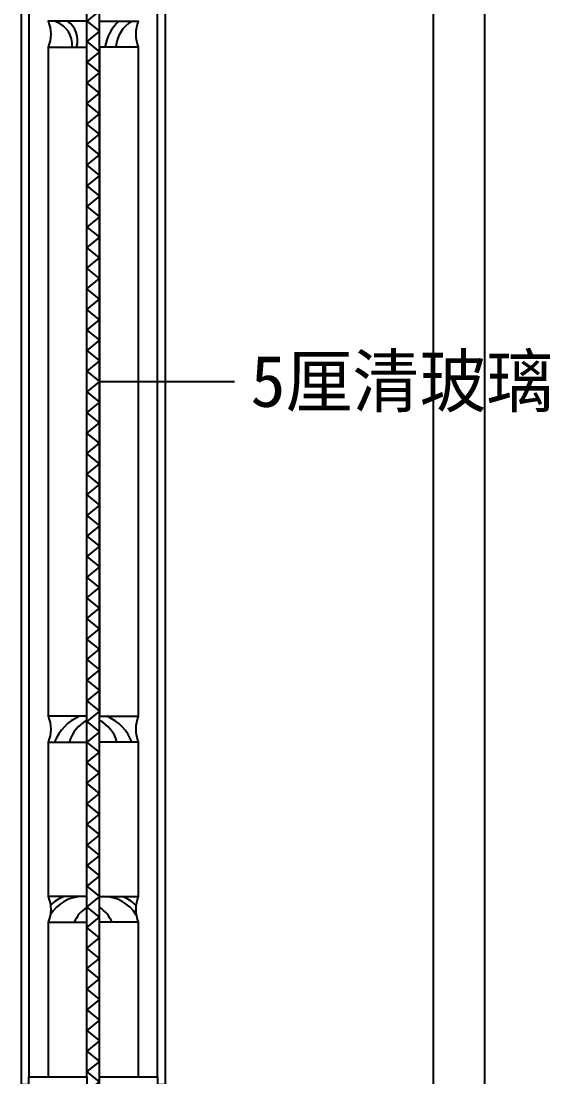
# Model space of a CAD drawing. Header units: metres. Extents: x 4 to 3597, y 195 to 4697.
# Drawn here: x 3043 to 3454, y 2961 to 3781 of the extents above; entities that cross this region are included whole.
import ezdxf

# ---------------------------------------------------------------- set-up
doc = ezdxf.new("R2010")
doc.units = ezdxf.units.M
for name, color, linetype in [('3', 3, 'Continuous'), ('4', 4, 'Continuous'), ('7', 7, 'Continuous'), ('BH', 3, 'Continuous'), ('DIM', 3, 'Continuous'), ('TEXT', 3, 'Continuous')]:
    doc.layers.add(name, color=color, linetype=linetype)
doc.dimstyles.get("Standard").update_dxf_attribs({"dimtxt": 2.5, "dimasz": 2.5, "dimexe": 1.25, "dimexo": 0.625, "dimtad": 1, "dimcen": 2.5, "dimazin": 3, "dimtfac": 1, "dimtmove": 0, "dimatfit": 3})

# ---------------------------------------------------------------- blocks, each defined once
blk = doc.blocks.new('BH2')
at = {"layer": 'BH'}
blk.add_lwpolyline([(0, 32), (5, 28), (0, 24), (5, 20), (0, 16), (5, 12), (0, 8), (5, 4), (0, 0)], dxfattribs=at)

msp = doc.modelspace()

# ---------------------------------------------------------------- linework, layer by layer
at = {"layer": '3'}
for p, q in [((3049.46, 4040.92), (3049.46, 2960.92)), ((3149.46, 2960.92), (3149.46, 4040.92)), ((3104.46, 3760.92), (3104.46, 3240.92))]:
    msp.add_line(p, q, dxfattribs=at)
at = {"layer": '4'}
for p, q in [((3403.46, 4240.92), (3403.46, 1020.92)), ((3363.46, 4120.92), (3363.46, 1140.92)), ((3043.46, 4046.92), (3043.46, 2954.92)), ((3155.46, 4046.92), (3155.46, 2948.92))]:
    msp.add_line(p, q, dxfattribs=at)
for points in [[(3094.46, 3780.72), (3064.46, 3780.72, -0.2), (3064.46, 3760.72), (3094.46, 3760.72)], [(3104.46, 3780.72), (3134.46, 3780.72, 0.2), (3134.46, 3760.72), (3104.46, 3760.72)], [(3094.46, 3240.93), (3064.46, 3240.93, -0.2), (3064.46, 3220.93), (3094.46, 3220.93)], [(3104.46, 3240.93), (3134.46, 3240.93, 0.2), (3134.46, 3220.93), (3104.46, 3220.93)], [(3094.46, 3100.92), (3064.46, 3100.92, -0.2), (3064.46, 3080.92), (3094.46, 3080.92)], [(3104.46, 3100.92), (3134.46, 3100.92, 0.2), (3134.46, 3080.92), (3104.46, 3080.92)]]:
    msp.add_lwpolyline(points, format="xyb", close=True, dxfattribs=at)
for points in [[(3055.46, 2904.92), (3055.46, 2906.92), (3043.46, 2906.92), (3043.46, 2912.92, 0.46), (3043.46, 2948.92), (3043.46, 2954.92), (3049.46, 2954.92), (3049.46, 2960.92), (3094.46, 2960.92), (3094.46, 2948.92)], [(3094.46, 2948.92), (3104.46, 2948.92), (3104.46, 2960.92), (3149.46, 2960.92), (3149.46, 2954.92), (3155.46, 2954.92), (3155.46, 2948.92, 0.21), (3155.46, 2892.92), (3155.46, 2886.92), (3149.46, 2886.92), (3149.46, 2880.92), (3119.46, 2880.92), (3119.46, 2900.92), (3061.11, 2900.92)]]:
    msp.add_lwpolyline(points, format="xyb", dxfattribs=at)
at = {"layer": '7'}
for p, q in [((3094.46, 2960.92), (3094.46, 4040.92)), ((3104.46, 2960.92), (3104.46, 4040.92)), ((3064.46, 3760.92), (3064.46, 3240.92)), ((3134.46, 3760.92), (3134.46, 3240.92)), ((3064.46, 3220.92), (3064.46, 3100.92)), ((3134.46, 3220.92), (3134.46, 3100.92)), ((3064.46, 3080.92), (3064.46, 2960.92)), ((3134.46, 3080.92), (3134.46, 2960.92))]:
    msp.add_line(p, q, dxfattribs=at)
at = {"layer": 'BH'}
msp.add_lwpolyline([(3094.46, 2948.92), (3104.46, 2956.92), (3094.46, 2964.92)], dxfattribs=at)
for centre, radius, start, end in [((3064.18, 3762.51), 18.95, 354.77, 70.44), ((3069.81, 3766.1), 17.51, 342.12, 56.6), ((3141.6, 3755.75), 33.37, 131.57, 171.44), ((3142.57, 3758.71), 25.63, 120.65, 175.43), ((3103.21, 3207.74), 36.26, 113.81, 158.59), ((3103.21, 3207.74), 36.26, 113.81, 158.59), ((3095.7, 3207.74), 36.26, 21.41, 66.19), ((3107.79, 3213.24), 27.91, 118.56, 163.9), ((3091.12, 3213.24), 27.91, 16.1, 61.44), ((3091.31, 3071.69), 29.28, 89.37, 149.49), ((3084.33, 3078.21), 23.88, 107.67, 139.07), ((3107.6, 3071.69), 29.28, 30.51, 90.63), ((3114.58, 3078.21), 23.88, 40.93, 72.33), ((3108.41, 3071.12), 25.56, 123.09, 157.97), ((3090.5, 3071.12), 25.56, 22.03, 56.91)]:
    msp.add_arc(centre, radius, start, end, dxfattribs=at)

# ---------------------------------------------------------------- block references
at = {"layer": 'DIM', "xscale": 2, "yscale": 2, "zscale": 2}
for p in [(3094.46, 3732.92), (3094.46, 3604.92), (3094.46, 3476.92), (3094.46, 3348.92), (3094.46, 3220.92), (3094.46, 3092.92), (3094.46, 2964.92)]:
    msp.add_blockref('BH2', p, dxfattribs=at)
at = {"layer": 'DIM', "xscale": -2, "yscale": 2, "zscale": 2, "rotation": 180}
for p in [(3094.46, 3732.92), (3094.46, 3604.92), (3094.46, 3476.92), (3094.46, 3348.92), (3094.46, 3220.92), (3094.46, 3092.92)]:
    msp.add_blockref('BH2', p, dxfattribs=at)

# ---------------------------------------------------------------- texts
at = {"layer": 'TEXT'}
msp.add_text('5厘清玻璃', height=40, dxfattribs=at).set_placement((3221.67, 3481.25))

# ---------------------------------------------------------------- leaders
at = {"layer": 'DIM'}
msp.add_leader([(3104.46, 3500.92), (3209.16, 3500.92)], dimstyle='Standard', dxfattribs=at)

doc.saveas('drawing.dxf')
